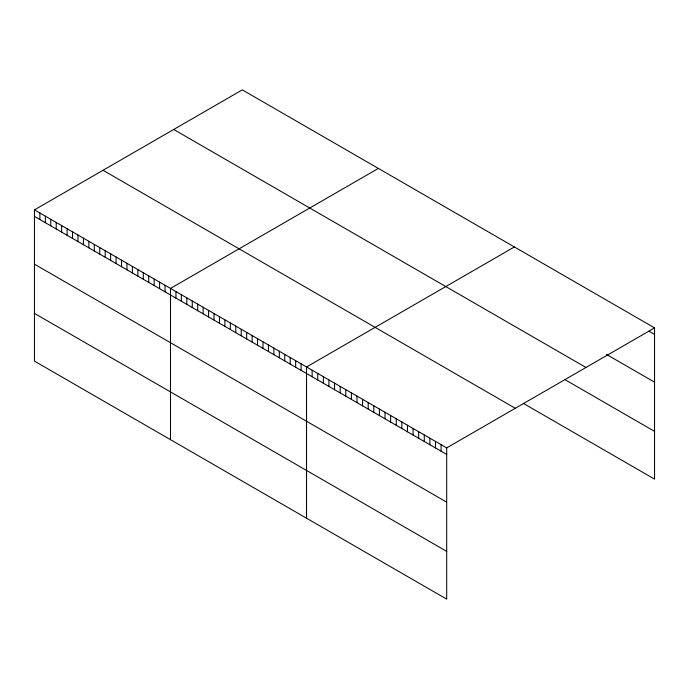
<?xml version="1.0" encoding="UTF-8"?>
<svg xmlns="http://www.w3.org/2000/svg" width="689" height="689" viewBox="0 0 689 689"><rect width="100%" height="100%" fill="white"/><g stroke="black" fill="none" stroke-linecap="round" stroke-linejoin="round"><path stroke-width="1.03" d="M34.45 209.878L446.696 447.884L446.696 599.129L34.45 361.122L34.45 209.878L242.304 89.871L654.55 327.878L654.55 479.122L523.201 403.289M378.347 168.417L170.493 288.424L170.493 439.66M514.39 246.955L306.527 366.961L306.527 518.206M446.696 447.884L654.55 327.878M648.943 331.176L654.55 334.415M606.492 354.422L654.55 382.171M173.714 129.472L585.96 367.478M564.842 379.579L654.55 431.366M103.04 170.278L515.286 408.284M34.45 216.415L446.696 454.421M34.45 264.163L446.696 502.169M34.45 313.366L446.696 551.372M441.089 444.646L441.089 451.183M435.482 441.408L435.482 447.945M429.876 438.17L429.876 444.706M424.269 434.94L424.269 441.468M418.662 431.702L418.662 438.23M413.055 428.463L413.055 435M407.449 425.225L407.449 431.762M401.842 421.987L401.842 428.524M396.235 418.748L396.235 425.285M390.629 415.519L390.629 422.047M385.022 412.28L385.022 418.809M379.415 409.042L379.415 415.579M373.808 405.804L373.808 412.341M368.202 402.565L368.202 409.102M362.595 399.327L362.595 405.864M356.988 396.097L356.988 402.626M351.381 392.859L351.381 399.387M345.775 389.621L345.775 396.158M340.168 386.383L340.168 392.919M334.561 383.144L334.561 389.681M328.954 379.906L328.954 386.443M323.348 376.676L323.348 383.205M317.741 373.438L317.741 379.966M312.134 370.2L312.134 376.737M301.093 363.818L301.093 370.355M295.65 360.683L295.65 367.211M290.207 357.539L290.207 364.068M284.764 354.396L284.764 360.933M279.321 351.252L279.321 357.789M273.877 348.109L273.877 354.646M268.443 344.974L268.443 351.502M263 341.83L263 348.358M257.557 338.687L257.557 345.223M252.114 335.543L252.114 342.08M246.671 332.399L246.671 338.936M241.228 329.264L241.228 335.793M235.793 326.121L235.793 332.658M230.35 322.977L230.35 329.514M224.907 319.834L224.907 326.371M219.464 316.699L219.464 323.227M214.021 313.555L214.021 320.084M208.578 310.412L208.578 316.949M203.143 307.268L203.143 313.805M197.7 304.125L197.7 310.661M192.257 300.99L192.257 307.518M186.814 297.846L186.814 304.374M181.371 294.703L181.371 301.239M175.936 291.559L175.936 298.096M165.05 285.28L165.05 291.809M159.607 282.137L159.607 288.674M154.164 278.993L154.164 285.53M148.721 275.85L148.721 282.387M143.286 272.715L143.286 279.243M137.843 269.571L137.843 276.1M132.4 266.428L132.4 272.965M126.957 263.284L126.957 269.821M121.514 260.149L121.514 266.677M116.071 257.006L116.071 263.534M110.636 253.862L110.636 260.399M105.193 250.718L105.193 257.255M99.75 247.575L99.75 254.112M94.307 244.44L94.307 250.968M88.864 241.296L88.864 247.825M83.421 238.153L83.421 244.69M77.986 235.009L77.986 241.546M72.543 231.866L72.543 238.403M67.1 228.731L67.1 235.259M61.657 225.587L61.657 232.115M56.214 222.444L56.214 228.981M50.771 219.3L50.771 225.837M45.336 216.165L45.336 222.693M39.893 213.022L39.893 219.55"/></g></svg>
